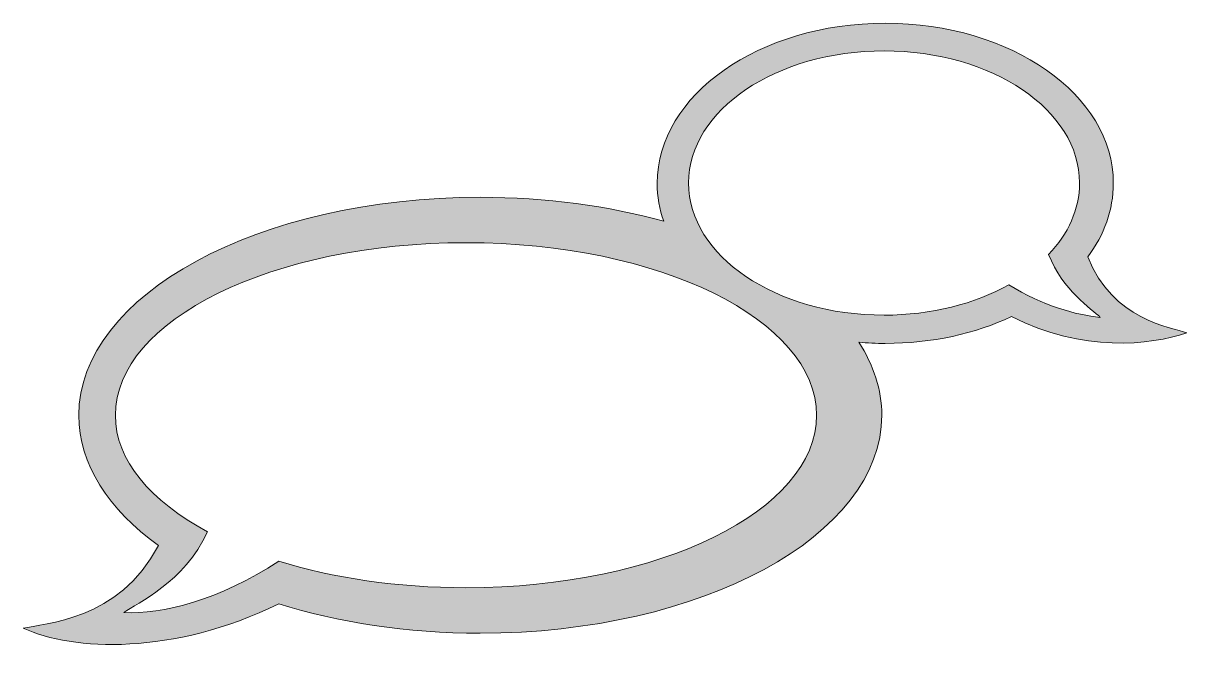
# Model space of a CAD drawing. Header units: inches. Extents: x 0 to 102, y -1 to 54.
import ezdxf

# ---------------------------------------------------------------- set-up
doc = ezdxf.new("R2010")
doc.units = ezdxf.units.IN
doc.header["$MEASUREMENT"] = 0
doc.layers.add('Layer 1', color=7, linetype='Continuous')

msp = doc.modelspace()

# ---------------------------------------------------------------- hatches: boundary and pattern name
at = {"layer": 'Layer 1', "true_color": 0x57b6dd}
h = msp.add_hatch(color=143, dxfattribs=at)
h.dxf.hatch_style = 2
edge = h.paths.add_edge_path()
edge.add_spline(control_points=[(92.97, 33.88), (94.39, 35.8), (95.19, 37.98), (95.19, 40.3), (95.19, 48.03), (86.27, 54.29), (75.28, 54.29), (64.28, 54.29), (55.36, 48.03), (55.36, 40.3), (55.36, 39.16), (55.56, 38.04), (55.93, 36.98), (51.13, 38.32), (45.68, 39.08), (39.91, 39.08), (20.54, 39.08), (4.85, 30.55), (4.85, 20.03), (4.85, 15.77), (7.43, 11.82), (11.8, 8.65), (8.38, 2.03), (1.74, 1.86), (0, 1.42), (4.3, -0.56), (13.08, -0.98), (22.31, 3.56), (27.48, 1.92), (33.49, 0.99), (39.91, 0.99), (59.27, 0.99), (74.97, 9.51), (74.97, 20.03), (74.97, 22.27), (74.26, 24.41), (72.96, 26.41), (73.72, 26.34), (74.49, 26.31), (75.28, 26.31), (79.35, 26.31), (83.14, 27.17), (86.3, 28.65), (92.51, 25.5), (98.42, 26.14), (101.6, 27.24), (100.28, 27.72), (95.08, 28.35), (92.97, 33.88)], knot_values=[0, 0, 0, 0, 1, 1, 1, 2, 2, 2, 3, 3, 3, 4, 4, 4, 5, 5, 5, 6, 6, 6, 7, 7, 7, 8, 8, 8, 9, 9, 9, 10, 10, 10, 11, 11, 11, 12, 12, 12, 13, 13, 13, 14, 14, 14, 15, 15, 15, 16, 16, 16, 16], degree=3, periodic=1)
edge = h.paths.add_edge_path()
edge.add_spline(control_points=[(38.66, 4.96), (32.65, 4.96), (27.04, 5.82), (22.31, 7.29), (17.16, 3.89), (12.08, 2.59), (8.78, 2.8), (9.94, 3.63), (14.06, 5.41), (16.1, 9.85), (11.1, 12.53), (8.04, 16.11), (8.04, 20.03), (8.04, 28.36), (21.75, 35.11), (38.66, 35.11), (55.57, 35.11), (69.27, 28.36), (69.27, 20.03), (69.27, 11.71), (55.57, 4.96), (38.66, 4.96)], knot_values=[0, 0, 0, 0, 1, 1, 1, 2, 2, 2, 3, 3, 3, 4, 4, 4, 5, 5, 5, 6, 6, 6, 7, 7, 7, 7], degree=3, periodic=1)
edge = h.paths.add_edge_path()
edge.add_spline(control_points=[(86.07, 31.44), (83.11, 29.78), (79.31, 28.78), (75.17, 28.78), (65.74, 28.78), (58.1, 33.95), (58.1, 40.33), (58.1, 46.7), (65.74, 51.87), (75.17, 51.87), (84.6, 51.87), (92.24, 46.7), (92.24, 40.33), (92.24, 38.03), (91.25, 35.89), (89.54, 34.09), (90.73, 30.96), (93.31, 29.31), (94.04, 28.59), (91.97, 28.79), (89.03, 29.58), (86.07, 31.44)], knot_values=[0, 0, 0, 0, 1, 1, 1, 2, 2, 2, 3, 3, 3, 4, 4, 4, 5, 5, 5, 6, 6, 6, 7, 7, 7, 7], degree=3, periodic=1)

# ---------------------------------------------------------------- linework, layer by layer
at = {"layer": 'Layer 1', "lineweight": 0}
for points, knots in [([(92.97, 33.88), (94.39, 35.8), (95.19, 37.98), (95.19, 40.3), (95.19, 48.03), (86.27, 54.29), (75.28, 54.29), (64.28, 54.29), (55.36, 48.03), (55.36, 40.3), (55.36, 39.16), (55.56, 38.04), (55.93, 36.98), (51.13, 38.32), (45.68, 39.08), (39.91, 39.08), (20.54, 39.08), (4.85, 30.55), (4.85, 20.03), (4.85, 15.77), (7.43, 11.82), (11.8, 8.65), (8.38, 2.03), (1.74, 1.86), (0, 1.42), (4.3, -0.56), (13.08, -0.98), (22.31, 3.56), (27.48, 1.92), (33.49, 0.99), (39.91, 0.99), (59.27, 0.99), (74.97, 9.51), (74.97, 20.03), (74.97, 22.27), (74.26, 24.41), (72.96, 26.41), (73.72, 26.34), (74.49, 26.31), (75.28, 26.31), (79.35, 26.31), (83.14, 27.17), (86.3, 28.65), (92.51, 25.5), (98.42, 26.14), (101.6, 27.24), (100.28, 27.72), (95.08, 28.35), (92.97, 33.88)], [0, 0, 0, 0, 1, 1, 1, 2, 2, 2, 3, 3, 3, 4, 4, 4, 5, 5, 5, 6, 6, 6, 7, 7, 7, 8, 8, 8, 9, 9, 9, 10, 10, 10, 11, 11, 11, 12, 12, 12, 13, 13, 13, 14, 14, 14, 15, 15, 15, 16, 16, 16, 16]), ([(86.07, 31.44), (83.11, 29.78), (79.31, 28.78), (75.17, 28.78), (65.74, 28.78), (58.1, 33.95), (58.1, 40.33), (58.1, 46.7), (65.74, 51.87), (75.17, 51.87), (84.6, 51.87), (92.24, 46.7), (92.24, 40.33), (92.24, 38.03), (91.25, 35.89), (89.54, 34.09), (90.73, 30.96), (93.31, 29.31), (94.04, 28.59), (91.97, 28.79), (89.03, 29.58), (86.07, 31.44)], [0, 0, 0, 0, 1, 1, 1, 2, 2, 2, 3, 3, 3, 4, 4, 4, 5, 5, 5, 6, 6, 6, 7, 7, 7, 7]), ([(38.66, 4.96), (32.65, 4.96), (27.04, 5.82), (22.31, 7.29), (17.16, 3.89), (12.08, 2.59), (8.78, 2.8), (9.94, 3.63), (14.06, 5.41), (16.1, 9.85), (11.1, 12.53), (8.04, 16.11), (8.04, 20.03), (8.04, 28.36), (21.75, 35.11), (38.66, 35.11), (55.57, 35.11), (69.27, 28.36), (69.27, 20.03), (69.27, 11.71), (55.57, 4.96), (38.66, 4.96)], [0, 0, 0, 0, 1, 1, 1, 2, 2, 2, 3, 3, 3, 4, 4, 4, 5, 5, 5, 6, 6, 6, 7, 7, 7, 7])]:
    msp.add_open_spline(points, degree=3, knots=knots, dxfattribs=at)

doc.saveas('drawing.dxf')
